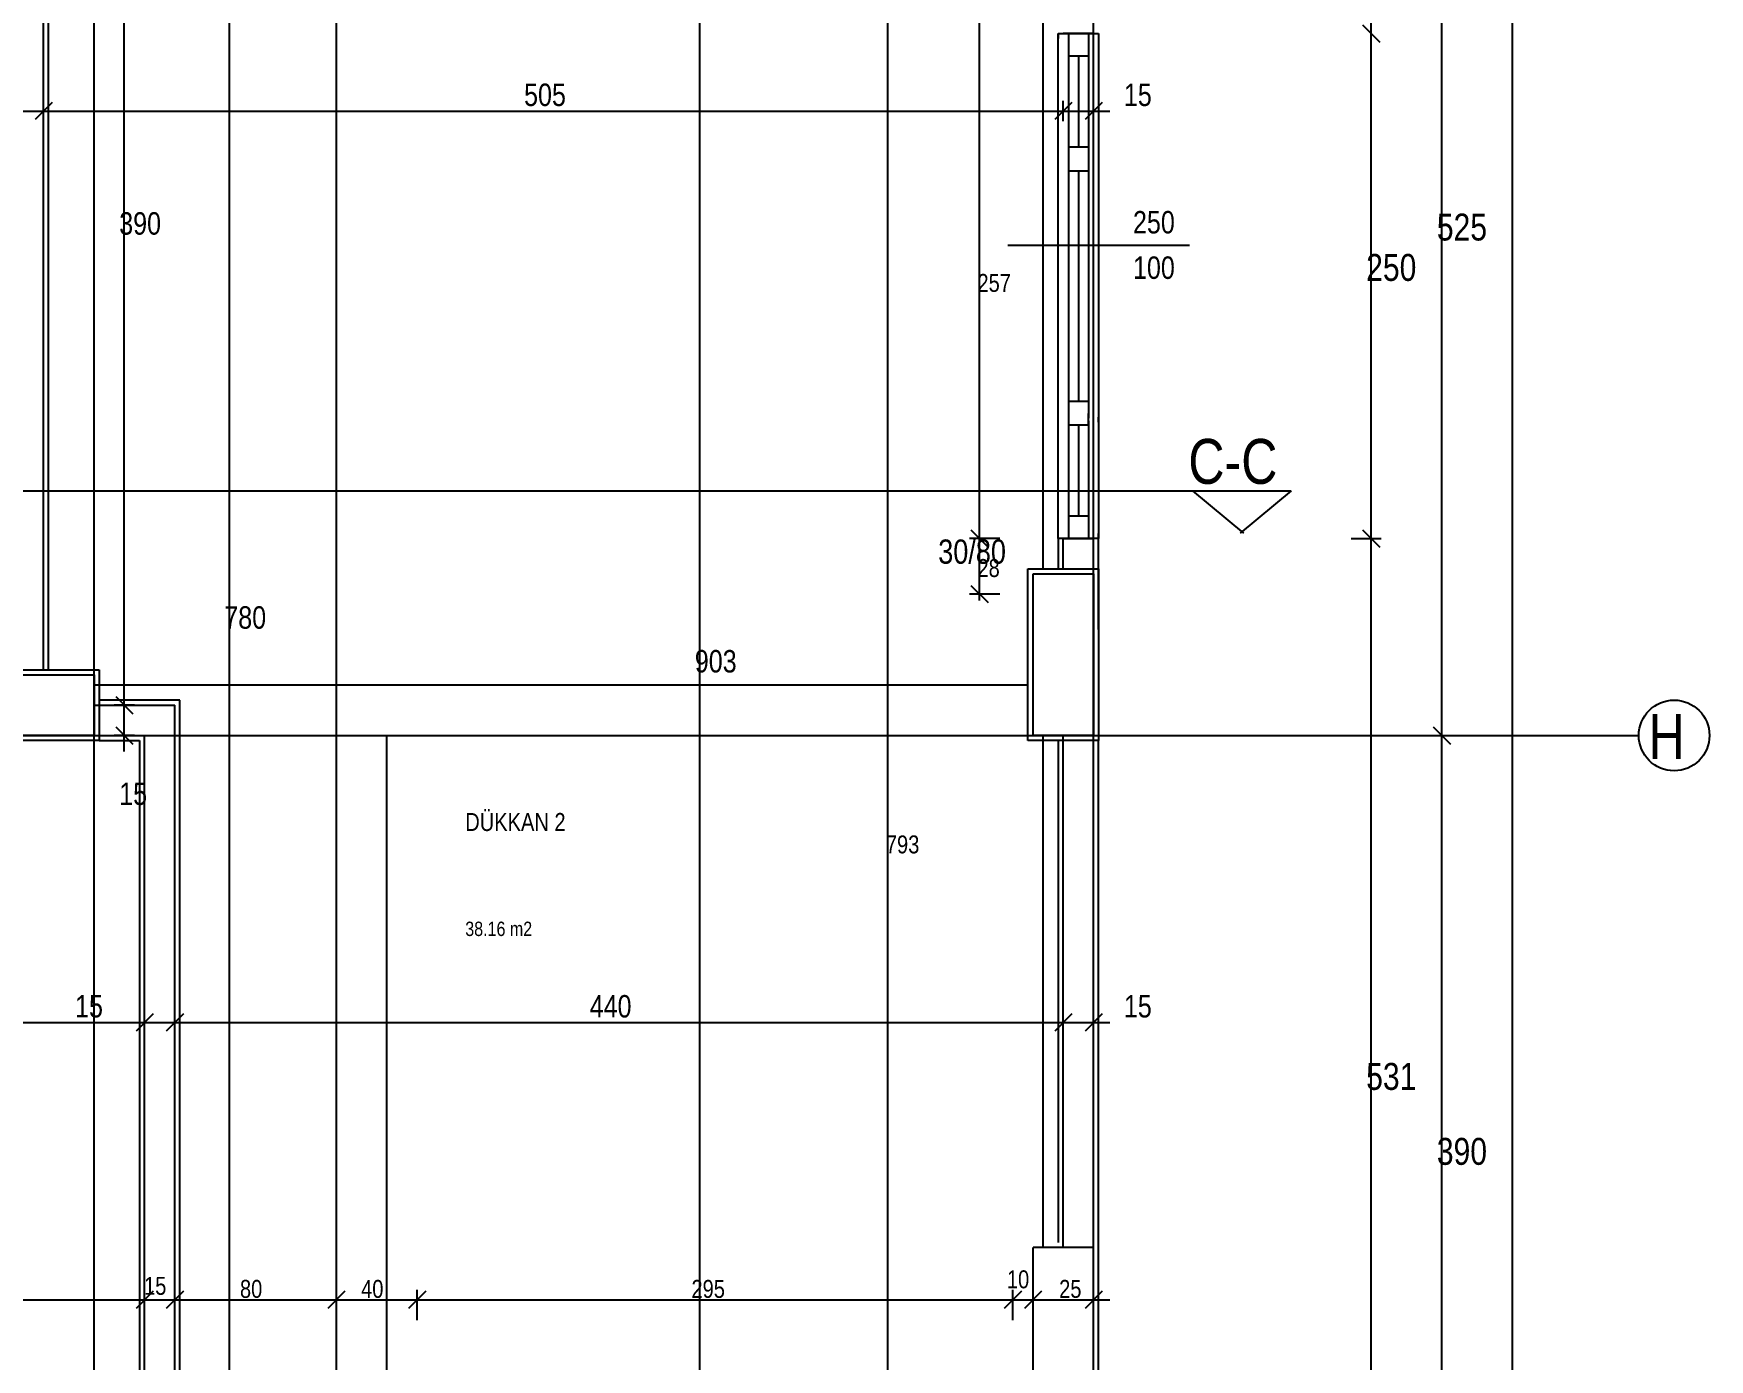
# Model space of a CAD drawing. Header units: centimetres. Extents: x 0 to 14595, y -30 to 2970.
# Drawn here: x 1811.7 to 2226.7, y 995.4 to 1323.6 of the extents above; entities that cross this region are included whole.
import ezdxf

# ---------------------------------------------------------------- set-up
doc = ezdxf.new("R2010")
doc.units = ezdxf.units.CM
doc.layers.add('ASN-MIMARI', color=8, linetype='CONTINUOUS')
doc.styles.get("Standard").update_dxf_attribs({"font": 'arial.ttf', "width": 0.8})

msp = doc.modelspace()

# ---------------------------------------------------------------- linework, layer by layer
at = {"layer": 'ASN-MIMARI'}
for p, q in [((2074.15, 864.84), (2074.15, 2017.57)), ((2142.89, 933.11), (2142.89, 2000.11)), ((1814.15, 1166.11), (1814.15, 1389.86)), ((2061.65, 1191.11), (2061.65, 1376.11)), ((2074.15, 1191.11), (2074.15, 1376.11)), ((2098.6, 1210.42), (2111.25, 1199.93)), ((2123.1, 1210.42), (2110.45, 1199.93)), ((2057.9, 1191.11), (2075.4, 1191.11)), ((2057.9, 1148.61), (2057.9, 1191.11)), ((2075.4, 1191.11), (2075.4, 1148.61)), ((1785.4, 1166.11), (1827.9, 1166.11)), ((1827.9, 1166.11), (1827.9, 1148.61)), ((2061.65, 1023.11), (2061.65, 1149.86)), ((2074.15, 1023.11), (2074.15, 1149.86)), ((1827.9, 1148.61), (1785.4, 1148.61)), ((2075.4, 1148.61), (2057.9, 1148.61))]:
    msp.add_line(p, q, dxfattribs=at)
for points in [[(1826.65, 864.84), (1826.65, 2016.11)], [(1886.65, 864.84), (1886.65, 2016.11)], [(1860.14, 950.76), (1860.14, 2008.86)], [(2160.39, 929.11), (2160.39, 2008.86)], [(2177.89, 929.11), (2177.89, 2008.86)], [(1834.12, 1145.86), (1834.12, 1416.36)], [(1976.65, 929.11), (1976.65, 1403.86)], [(2023.21, 929.11), (2023.21, 1396.36)], [(2045.89, 1183.24), (2045.89, 1393.86)], [(1826.65, 1166.11), (1826.65, 1389.86)], [(1814.15, 1166.11), (1814.15, 1362.36)], [(1815.4, 1166.11), (1815.4, 1362.36)], [(2140.77, 1325.73), (2145.01, 1321.48)], [(2065.4, 1323.61), (2065.4, 1322.36)], [(2065.4, 1198.61), (2065.4, 1323.61)], [(2065.4, 1323.61), (2072.9, 1323.61)], [(2074.15, 1323.61), (2066.65, 1323.61)], [(2067.9, 1323.61), (2067.9, 1320.8)], [(2067.9, 1323.61), (2072.9, 1323.61)], [(2067.9, 1320.8), (2067.9, 1292.71)], [(2072.9, 1323.61), (2072.9, 1320.8)], [(2072.9, 1323.61), (2075.4, 1323.61)], [(2072.9, 1320.8), (2072.9, 1317.99)], [(2075.4, 1323.61), (2075.4, 1322.36)], [(2075.4, 1323.61), (2075.4, 1198.61)], [(2072.9, 1317.99), (2067.9, 1317.99)], [(2070.4, 1317.99), (2070.4, 1295.52)], [(2072.9, 1317.99), (2072.9, 1295.52)], [(1542.65, 1304.41), (2078.15, 1304.41)], [(1816.27, 1306.53), (1812.03, 1302.29)], [(1814.15, 1301.91), (1814.15, 1306.91)], [(2068.77, 1306.53), (2064.53, 1302.29)], [(2066.65, 1301.91), (2066.65, 1306.91)], [(2076.27, 1306.53), (2072.03, 1302.29)], [(2074.15, 1301.91), (2074.15, 1306.91)], [(2067.9, 1295.52), (2072.9, 1295.52)], [(2072.9, 1295.52), (2072.9, 1294.84)], [(2072.9, 1295.52), (2072.9, 1292.71)], [(2072.9, 1294.84), (2072.9, 1294.79)], [(2075.4, 1298.34), (2075.4, 1298.33)], [(2075.4, 1298.33), (2075.4, 1294.84)], [(2075.4, 1294.84), (2075.4, 1293.55)], [(2067.9, 1292.71), (2067.9, 1291.3)], [(2067.9, 1291.3), (2067.9, 1261.81)], [(2072.9, 1294.79), (2072.9, 1294.77)], [(2072.9, 1294.74), (2072.9, 1294.71)], [(2072.9, 1294.69), (2072.9, 1294.65)], [(2072.9, 1294.64), (2072.9, 1294.59)], [(2072.9, 1294.59), (2072.9, 1294.59)], [(2072.9, 1294.59), (2072.9, 1294.53)], [(2072.9, 1294.53), (2072.9, 1294.53)], [(2072.9, 1294.53), (2072.9, 1294.48)], [(2072.9, 1294.48), (2072.9, 1294.47)], [(2072.9, 1294.47), (2072.9, 1294.43)], [(2072.9, 1294.43), (2072.9, 1294.41)], [(2072.9, 1294.37), (2072.9, 1294.35)], [(2072.9, 1294.31), (2072.9, 1294.29)], [(2072.9, 1294.26), (2072.9, 1294.23)], [(2072.9, 1294.2), (2072.9, 1294.17)], [(2072.9, 1294.14), (2072.9, 1294.11)], [(2072.9, 1294.08), (2072.9, 1294.06)], [(2072.9, 1294.02), (2072.9, 1294)], [(2072.9, 1293.96), (2072.9, 1293.94)], [(2072.9, 1293.9), (2072.9, 1293.88)], [(2072.9, 1293.88), (2072.9, 1293.84)], [(2072.9, 1293.84), (2072.9, 1293.82)], [(2072.9, 1293.82), (2072.9, 1293.77)], [(2072.9, 1293.77), (2072.9, 1293.77)], [(2072.9, 1293.77), (2072.9, 1293.71)], [(2072.9, 1293.71), (2072.9, 1293.71)], [(2072.9, 1293.71), (2072.9, 1293.65)], [(2072.9, 1293.65), (2072.9, 1293.65)], [(2072.9, 1293.65), (2072.9, 1293.61)], [(2072.9, 1293.61), (2072.9, 1293.6)], [(2072.9, 1293.57), (2072.9, 1293.55)], [(2072.9, 1293.54), (2072.9, 1292.71)], [(2072.9, 1292.71), (2072.9, 1291.3)], [(2072.9, 1291.3), (2072.9, 1261.81)], [(2072.9, 1289.57), (2067.9, 1289.57)], [(2070.4, 1289.57), (2070.4, 1232.64)], [(2097.9, 1271.11), (2052.9, 1271.11)], [(2067.9, 1261.81), (2067.9, 1260.4)], [(2072.9, 1261.81), (2072.9, 1260.4)], [(2067.9, 1260.4), (2067.9, 1230.91)], [(2072.9, 1260.4), (2072.9, 1230.91)], [(2067.9, 1232.64), (2072.9, 1232.64)], [(2067.9, 1230.91), (2067.9, 1229.51)], [(2067.9, 1229.51), (2067.9, 1201.42)], [(2072.9, 1230.91), (2072.9, 1229.51)], [(2072.9, 1229.51), (2072.9, 1228.68)], [(2072.9, 1226.7), (2072.9, 1229.51)], [(2072.9, 1228.68), (2072.9, 1228.68)], [(2072.9, 1228.61), (2072.9, 1228.56)], [(2072.9, 1228.51), (2072.9, 1228.5)], [(2072.9, 1228.44), (2072.9, 1228.39)], [(2075.4, 1227.38), (2075.4, 1228.61)], [(2072.9, 1226.7), (2067.9, 1226.7)], [(2070.4, 1226.7), (2070.4, 1204.22)], [(2072.9, 1228.33), (2072.9, 1228.31)], [(2072.9, 1228.25), (2072.9, 1228.22)], [(2072.9, 1228.16), (2072.9, 1228.13)], [(2072.9, 1228.07), (2072.9, 1228.04)], [(2072.9, 1227.98), (2072.9, 1227.96)], [(2072.9, 1227.9), (2072.9, 1227.86)], [(2072.9, 1227.8), (2072.9, 1227.79)], [(2072.9, 1227.73), (2072.9, 1227.68)], [(2072.9, 1227.63), (2072.9, 1227.62)], [(2072.9, 1227.56), (2072.9, 1227.52)], [(2072.9, 1227.47), (2072.9, 1227.44)], [(2072.9, 1227.38), (2072.9, 1226.7)], [(2072.9, 1226.7), (2072.9, 1204.22)], [(2075.4, 1227.38), (2075.4, 1223.89)], [(2075.4, 1223.89), (2075.4, 1223.87)], [(1495.19, 1210.42), (2123.1, 1210.42)], [(2067.9, 1204.22), (2072.9, 1204.22)], [(2072.9, 1204.22), (2072.9, 1201.42)], [(2043.77, 1200.73), (2048.01, 1196.48)], [(2065.4, 1198.61), (2065.4, 1199.86)], [(2067.9, 1201.42), (2067.9, 1198.61)], [(2072.9, 1201.42), (2072.9, 1198.61)], [(2075.4, 1198.61), (2075.4, 1199.86)], [(2140.77, 1200.73), (2145.01, 1196.48)], [(2050.89, 1198.61), (2043.39, 1198.61)], [(2065.4, 1198.61), (2065.4, 1191.11)], [(2075.4, 1198.61), (2065.4, 1198.61)], [(2066.65, 1191.11), (2066.65, 1198.61)], [(2066.65, 1198.61), (2074.15, 1198.61)], [(2067.9, 1198.61), (2072.9, 1198.61)], [(2074.15, 1191.11), (2074.15, 1198.61)], [(2075.4, 1176.11), (2075.4, 1198.61)], [(2137.89, 1198.61), (2145.39, 1198.61)], [(2043.77, 1186.98), (2048.01, 1182.73)], [(2059.15, 1149.86), (2059.15, 1189.86)], [(2059.15, 1189.86), (2074.15, 1189.86)], [(2074.15, 1189.86), (2074.15, 1149.86)], [(2050.89, 1184.86), (2043.39, 1184.86)], [(1786.65, 1164.86), (1826.65, 1164.86)], [(1826.65, 1164.86), (1826.65, 1149.86)], [(1826.65, 1162.36), (2057.9, 1162.36)], [(1847.9, 1158.61), (1827.91, 1158.61)], [(1832, 1159.48), (1836.24, 1155.23)], [(1847.9, 963.51), (1847.9, 1158.61)], [(1826.65, 1157.36), (1846.65, 1157.36)], [(1836.62, 1157.36), (1831.62, 1157.36)], [(1846.65, 962.26), (1846.65, 1157.36)], [(1471.65, 1149.86), (2084.15, 1149.86)], [(1826.65, 1149.86), (1786.65, 1149.86)], [(1826.65, 1149.86), (1839.15, 1149.86)], [(1826.65, 1149.86), (1886.65, 1149.86)], [(1836.62, 1149.86), (1831.62, 1149.86)], [(1832, 1151.98), (1836.24, 1147.73)], [(1839.15, 962.26), (1839.15, 1149.86)], [(1886.65, 974.36), (1886.65, 1149.86)], [(1899.15, 974.36), (1899.15, 1149.86)], [(1899.15, 1149.86), (2057.9, 1149.86)], [(2074.15, 1149.86), (2059.15, 1149.86)], [(2066.65, 1023.11), (2066.65, 1149.86)], [(2074.15, 1023.11), (2074.15, 1149.86)], [(2084.15, 1149.86), (2209.15, 1149.86)], [(2157.89, 1149.86), (2162.89, 1149.86)], [(2158.27, 1151.98), (2162.51, 1147.73)], [(1827.91, 1148.61), (1837.9, 1148.61)], [(1837.9, 1148.61), (1837.9, 963.51)], [(1902.9, 931.86), (2075.4, 931.86), (2075.4, 1148.6)], [(2065.4, 1148.6), (2065.4, 1024.37)], [(1841.27, 1080.91), (1837.03, 1076.67)], [(1839.15, 1076.29), (1839.15, 1081.29)], [(1848.77, 1080.91), (1844.53, 1076.67)], [(1846.65, 1076.29), (1846.65, 1081.29)], [(2068.77, 1080.91), (2064.53, 1076.67)], [(2066.65, 1076.29), (2066.65, 1081.29)], [(2076.27, 1080.91), (2072.03, 1076.67)], [(2074.15, 1076.29), (2074.15, 1081.29)], [(1607.65, 1078.79), (2078.15, 1078.79)], [(2074.15, 1023.11), (2059.15, 1023.11)], [(2059.15, 933.11), (2059.15, 1023.11)], [(2074.15, 933.11), (2074.15, 1023.11)], [(1839.15, 1005.14), (1839.15, 1012.64)], [(1846.65, 1005.14), (1846.65, 1012.64)], [(1886.65, 1005.14), (1886.65, 1012.64)], [(1906.65, 1005.14), (1906.65, 1012.64)], [(2054.15, 1005.14), (2054.15, 1012.64)], [(2059.15, 1005.14), (2059.15, 1012.64)], [(2074.15, 1005.14), (2074.15, 1012.64)], [(1607.65, 1010.14), (2078.15, 1010.14)], [(1841.27, 1012.27), (1837.03, 1008.02)], [(1848.77, 1012.27), (1844.53, 1008.02)], [(1888.77, 1012.27), (1884.53, 1008.02)], [(1908.77, 1012.27), (1904.53, 1008.02)], [(2056.27, 1012.27), (2052.03, 1008.02)], [(2061.27, 1012.27), (2057.03, 1008.02)], [(2076.27, 1012.27), (2072.03, 1008.02)]]:
    msp.add_lwpolyline(points, dxfattribs=at)
msp.add_circle((2217.9, 1149.86), 8.75, dxfattribs=at)

# ---------------------------------------------------------------- texts
at = {"layer": 'ASN-MIMARI', "width": 0.8}
for s, height, p in [('505', 5.556, (1933.12, 1305.66)), ('15', 5.556, (2081.65, 1305.66)), ('390', 5.556, (1832.87, 1273.82)), ('250', 5.556, (2083.9, 1274.12)), ('525', 6.667, (2159.14, 1272.37)), ('100', 5.556, (2083.9, 1262.87)), ('250', 6.667, (2141.64, 1262.37)), ('257', 4.444, (2045.39, 1259.65)), ('C-C', 11.111, (2097.6, 1212.14)), ('30/80', 6, (2035.67, 1192.36)), ('28', 4.444, (2045.39, 1189.08)), ('780', 5.556, (1858.89, 1176.28)), ('903', 5.556, (1975.4, 1165.45)), ('H', 11.11, (2211.6, 1144.04)), ('15', 5.556, (1832.87, 1132.64)), ('DÜKKAN 2', 4.444, (1918.56, 1126.21)), ('793', 4.444, (2022.71, 1120.66)), ('38.16 m2', 3.556, (1918.56, 1100.21)), ('15', 5.556, (1821.94, 1080.04)), ('440', 5.556, (1949.37, 1080.04)), ('15', 5.556, (2081.65, 1080.04)), ('531', 6.667, (2141.64, 1062.12)), ('390', 6.667, (2159.14, 1043.57)), ('10', 4.444, (2052.68, 1013.01)), ('15', 4.444, (1839.02, 1011.39)), ('80', 4.444, (1862.77, 1010.64)), ('40', 4.444, (1892.77, 1010.64)), ('295', 4.444, (1974.57, 1010.64)), ('25', 4.444, (2065.62, 1010.64))]:
    msp.add_text(s, height=height, dxfattribs=at).set_placement(p)

doc.saveas('drawing.dxf')
